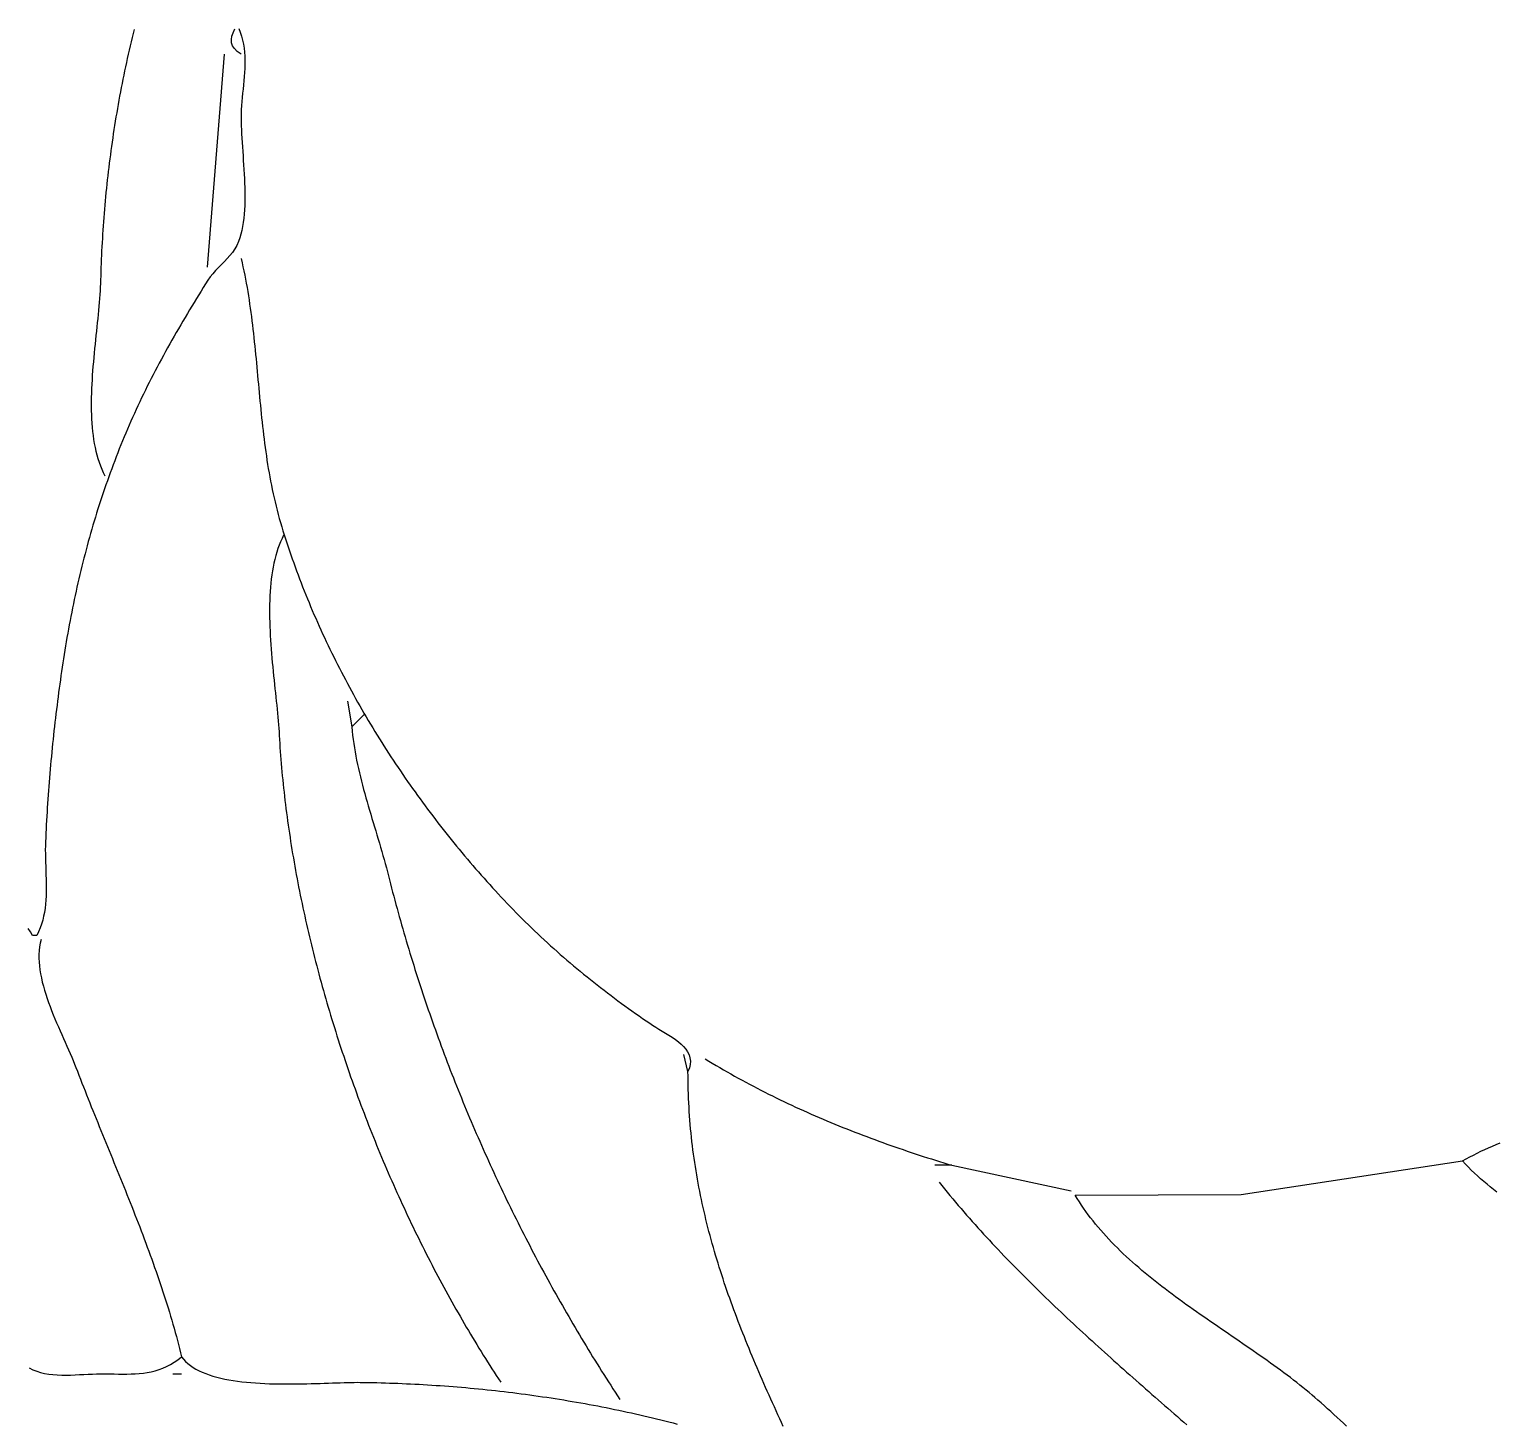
# Model space of a CAD drawing. Header units: millimetres. Extents: x 60 to 2307, y 40 to 1509.
# Drawn here: x 301.2 to 646, y 288.3 to 615.9 of the extents above; entities that cross this region are included whole.
import ezdxf

# ---------------------------------------------------------------- set-up
doc = ezdxf.new("R2010")
doc.units = ezdxf.units.MM
doc.layers.add('0_0_0', color=3, linetype='Continuous')

msp = doc.modelspace()

# ---------------------------------------------------------------- linework, layer by layer
at = {"layer": '0_0_0'}
for points in [[(350.4361, 616.0928), (350.8058, 615.1781), (351.1135, 614.2565), (351.3634, 613.3283), (351.5601, 612.394), (351.7079, 611.454), (351.8112, 610.5087), (351.8744, 609.5587), (351.9019, 608.6042), (351.8982, 607.6459), (351.8676, 606.6841), (351.8145, 605.7192), (351.7433, 604.7517), (351.6584, 603.7821), (351.5642, 602.8107), (351.4651, 601.8381), (351.3656, 600.8646), (351.27, 599.8907), (351.1826, 598.9169), (351.108, 597.9435), (351.0505, 596.971), (351.0146, 596), (351.0023, 595.1013), (351.0075, 594.1782), (351.0284, 593.2326), (351.0629, 592.2663), (351.1092, 591.2812), (351.1652, 590.2792), (351.2291, 589.262), (351.2989, 588.2317), (351.3726, 587.19), (351.4484, 586.1389), (351.5242, 585.0802), (351.5981, 584.0157), (351.6683, 582.9474), (351.7327, 581.877), (351.7894, 580.8065), (351.8364, 579.7378), (351.8719, 578.6727), (351.8939, 577.613), (351.9004, 576.5607), (351.8895, 575.5176), (351.8593, 574.4855), (351.8078, 573.4665), (351.7331, 572.4622), (351.6332, 571.4746), (351.5061, 570.5055), (351.3501, 569.5568), (351.163, 568.6305), (350.9431, 567.7283), (350.6882, 566.8521), (350.3966, 566.0038), (350.0039, 565.1065), (349.5279, 564.2668), (348.9823, 563.4751), (348.3807, 562.7215), (347.7371, 561.9966), (347.0652, 561.2905), (346.3787, 560.5938), (345.6914, 559.8966), (345.0171, 559.1893), (344.3695, 558.4623), (343.7625, 557.7058), (343.2098, 556.9104), (342.6662, 556.0538), (342.1239, 555.1937), (341.5831, 554.3301), (341.0438, 553.4631), (340.5064, 552.593), (339.9708, 551.7197), (339.4373, 550.8436), (338.906, 549.9646), (338.377, 549.0829), (337.8505, 548.1987), (337.3267, 547.3121), (336.8056, 546.4232), (336.2875, 545.5322), (335.7725, 544.6392), (335.2607, 543.7442), (334.7522, 542.8476), (334.2474, 541.9493), (333.7461, 541.0495), (333.2488, 540.1484), (332.7554, 539.2461), (332.2661, 538.3427), (331.7811, 537.4384), (331.3005, 536.5333), (330.8245, 535.6274), (330.3532, 534.721), (329.8867, 533.8142), (329.4253, 532.9072), (328.9691, 532), (328.519, 531.0937), (328.0742, 530.1859), (327.6347, 529.2765), (327.2005, 528.3655), (326.7715, 527.453), (326.3476, 526.5388), (325.9289, 525.6231), (325.5154, 524.7058), (325.1069, 523.7869), (324.7036, 522.8665), (324.3053, 521.9446), (323.912, 521.0211), (323.5237, 520.096), (323.1404, 519.1694), (322.7621, 518.2413), (322.3887, 517.3117), (322.0202, 516.3805), (321.6566, 515.4479), (321.2978, 514.5137), (320.9439, 513.578), (320.5947, 512.6408), (320.2504, 511.7022), (319.9108, 510.762), (319.5759, 509.8203), (319.2457, 508.8772), (318.9201, 507.9326), (318.5992, 506.9866), (318.283, 506.039), (317.9713, 505.09), (317.6642, 504.1396), (317.3616, 503.1877), (317.0635, 502.2344), (316.77, 501.2796), (316.4809, 500.3234), (316.1962, 499.3658), (315.9159, 498.4068), (315.6401, 497.4463), (315.3686, 496.4844), (315.1014, 495.5212), (314.8385, 494.5565), (314.5799, 493.5904), (314.3256, 492.6229), (314.0755, 491.6541), (313.8296, 490.6839), (313.5878, 489.7123), (313.3503, 488.7393), (313.1168, 487.765), (312.8875, 486.7893), (312.6622, 485.8122), (312.441, 484.8339), (312.2238, 483.8541), (312.0106, 482.873), (311.8014, 481.8906), (311.5961, 480.9069), (311.3947, 479.9219), (311.1972, 478.9355), (311.0036, 477.9478), (310.8139, 476.9588), (310.6279, 475.9685), (310.4457, 474.9769), (310.2673, 473.984), (310.0927, 472.9899), (309.9217, 471.9944), (309.7545, 470.9977), (309.5909, 469.9997), (309.4309, 469.0005), (309.2746, 468), (309.123, 467.0099), (308.974, 466.0188), (308.8275, 465.0268), (308.6835, 464.0339), (308.542, 463.04), (308.403, 462.0454), (308.2665, 461.0499), (308.1326, 460.0536), (308.0011, 459.0567), (307.8722, 458.059), (307.7458, 457.0607), (307.6219, 456.0618), (307.5005, 455.0623), (307.3817, 454.0622), (307.2653, 453.0617), (307.1515, 452.0607), (307.0402, 451.0593), (306.9315, 450.0574), (306.8253, 449.0553), (306.7216, 448.0528), (306.6204, 447.0501), (306.5218, 446.0472), (306.4257, 445.044), (306.3322, 444.0407), (306.2412, 443.0373), (306.1527, 442.0338), (306.0668, 441.0303), (305.9834, 440.0267), (305.9026, 439.0233), (305.8243, 438.0198), (305.7486, 437.0165), (305.6754, 436.0134), (305.6048, 435.0104), (305.5367, 434.0077), (305.4712, 433.0053), (305.4082, 432.0031), (305.3478, 431.0013), (305.29, 429.9999), (305.2347, 428.9989), (305.182, 427.9984), (305.1318, 426.9984), (305.0843, 425.9989), (305.0393, 425), (305.0092, 424.0516), (304.9992, 423.0932), (305.0056, 422.1263), (305.0249, 421.152), (305.0533, 420.1716), (305.0872, 419.1866), (305.1231, 418.1982), (305.1573, 417.2078), (305.1861, 416.2166), (305.206, 415.226), (305.2133, 414.2373), (305.2044, 413.2518), (305.1757, 412.2708), (305.1235, 411.2957), (305.0442, 410.3277), (304.9342, 409.3682), (304.7899, 408.4185), (304.6076, 407.48), (304.3838, 406.5538), (304.1147, 405.6414), (303.7968, 404.7441), (303.4264, 403.8632), (303, 403), (302, 403), (301.4879, 403.8215), (300.9868, 404.6527)], [(325.8508, 615.8671), (325.611, 614.8941), (325.3749, 613.9202), (325.1427, 612.9454), (324.9142, 611.9696), (324.6896, 610.9931), (324.4686, 610.0157), (324.2515, 609.0375), (324.0381, 608.0586), (323.8285, 607.0789), (323.6226, 606.0986), (323.4204, 605.1177), (323.222, 604.1361), (323.0274, 603.154), (322.8364, 602.1713), (322.6492, 601.1881), (322.4657, 600.2045), (322.2859, 599.2204), (322.1098, 598.236), (321.9374, 597.2511), (321.7687, 596.266), (321.6037, 595.2806), (321.4423, 594.2949), (321.2847, 593.309), (321.1307, 592.3229), (320.9804, 591.3366), (320.8337, 590.3503), (320.6907, 589.3639), (320.5514, 588.3774), (320.4156, 587.3909), (320.2836, 586.4045), (320.1551, 585.4181), (320.0303, 584.4318), (319.9091, 583.4457), (319.7915, 582.4597), (319.6775, 581.474), (319.5672, 580.4884), (319.4604, 579.5032), (319.3572, 578.5183), (319.2576, 577.5337), (319.1616, 576.5495), (319.0692, 575.5657), (318.9803, 574.5823), (318.8951, 573.5995), (318.8133, 572.6172), (318.7351, 571.6354), (318.6605, 570.6542), (318.5894, 569.6737), (318.5219, 568.6938), (318.4579, 567.7146), (318.3974, 566.7362), (318.3404, 565.7585), (318.287, 564.7816), (318.237, 563.8056), (318.1906, 562.8305), (318.1476, 561.8562), (318.1082, 560.8829), (318.0722, 559.9106), (318.0398, 558.9393), (318.0108, 557.9691), (317.9853, 557), (317.959, 556.1662), (317.9213, 555.3135), (317.873, 554.4427), (317.815, 553.5545), (317.7483, 552.6501), (317.6735, 551.7302), (317.5918, 550.7957), (317.5038, 549.8476), (317.4105, 548.8868), (317.3129, 547.914), (317.2116, 546.9303), (317.1078, 545.9365), (317.0021, 544.9335), (316.8955, 543.9223), (316.7889, 542.9036), (316.6831, 541.8784), (316.579, 540.8477), (316.4776, 539.8122), (316.3796, 538.773), (316.286, 537.7308), (316.1977, 536.6865), (316.1154, 535.6412), (316.0401, 534.5956), (315.9728, 533.5507), (315.9141, 532.5074), (315.8651, 531.4665), (315.8266, 530.429), (315.7995, 529.3957), (315.7846, 528.3675), (315.7829, 527.3454), (315.7952, 526.3302), (315.8224, 525.3229), (315.8653, 524.3242), (315.925, 523.3352), (316.0021, 522.3567), (316.0977, 521.3896), (316.2125, 520.4348), (316.3475, 519.4932), (316.5036, 518.5657), (316.6816, 517.6531), (316.8823, 516.7565), (317.1068, 515.8766), (317.3558, 515.0145), (317.6303, 514.1708), (317.931, 513.3467), (318.259, 512.5429), (318.615, 511.7603), (319, 511)], [(351, 610), (350.09, 610.677), (349.4292, 611.3483), (348.9962, 612.0271), (348.7701, 612.7266), (348.7295, 613.4602), (348.8533, 614.241), (349.1205, 615.0825), (349.5097, 615.9977)], [(347, 610), (343, 560)], [(351, 562), (351.2241, 561.0376), (351.439, 560.0733), (351.6451, 559.107), (351.8426, 558.139), (352.0318, 557.1691), (352.2132, 556.1975), (352.387, 555.2242), (352.5536, 554.2494), (352.7132, 553.273), (352.8663, 552.2951), (353.0132, 551.3158), (353.1541, 550.3352), (353.2894, 549.3532), (353.4195, 548.37), (353.5447, 547.3857), (353.6653, 546.4002), (353.7817, 545.4137), (353.8941, 544.4262), (354.0029, 543.4378), (354.1085, 542.4485), (354.2111, 541.4585), (354.3111, 540.4676), (354.4089, 539.4761), (354.5047, 538.484), (354.5989, 537.4913), (354.6918, 536.4982), (354.7838, 535.5046), (354.8751, 534.5106), (354.9662, 533.5163), (355.0573, 532.5218), (355.1488, 531.5271), (355.241, 530.5322), (355.3342, 529.5373), (355.4288, 528.5424), (355.5251, 527.5476), (355.6235, 526.5529), (355.7242, 525.5583), (355.8276, 524.564), (355.934, 523.57), (356.0437, 522.5764), (356.1572, 521.5832), (356.2747, 520.5905), (356.3965, 519.5984), (356.523, 518.6069), (356.6545, 517.616), (356.7913, 516.6259), (356.9338, 515.6366), (357.0823, 514.6481), (357.2372, 513.6606), (357.3987, 512.674), (357.5672, 511.6885), (357.743, 510.7041), (357.9265, 509.7208), (358.1179, 508.7388), (358.3177, 507.7581), (358.5261, 506.7788), (358.7436, 505.8008), (358.9703, 504.8243), (359.2066, 503.8494), (359.453, 502.8761), (359.7096, 501.9044), (359.9769, 500.9344), (360.2551, 499.9663), (360.5447, 499), (360.8383, 498.0488), (361.137, 497.0991), (361.4407, 496.1508), (361.7493, 495.204), (362.0629, 494.2585), (362.3815, 493.3146), (362.7049, 492.3721), (363.0332, 491.4312), (363.3664, 490.4918), (363.7043, 489.5539), (364.0471, 488.6175), (364.3947, 487.6827), (364.747, 486.7495), (365.104, 485.8179), (365.4657, 484.8879), (365.8321, 483.9595), (366.2032, 483.0328), (366.5789, 482.1078), (366.9591, 481.1844), (367.344, 480.2627), (367.7334, 479.3427), (368.1273, 478.4245), (368.5257, 477.508), (368.9286, 476.5933), (369.336, 475.6803), (369.7477, 474.7692), (370.1639, 473.8598), (370.5844, 472.9523), (371.0093, 472.0466), (371.4386, 471.1428), (371.8721, 470.2408), (372.3099, 469.3407), (372.7519, 468.4426), (373.1982, 467.5463), (373.6487, 466.652), (374.1033, 465.7597), (374.5621, 464.8693), (375.025, 463.9809), (375.492, 463.0945), (375.9631, 462.2102), (376.4383, 461.3279), (376.9174, 460.4476), (377.4006, 459.5694), (377.8878, 458.6933), (378.3789, 457.8192), (378.8739, 456.9473), (379.3728, 456.0776), (379.8756, 455.2099), (380.3822, 454.3445), (380.8927, 453.4812), (381.407, 452.6201), (381.925, 451.7613), (382.4468, 450.9046), (382.9724, 450.0503), (383.5016, 449.1981), (384.0345, 448.3483), (384.571, 447.5008), (385.1112, 446.6555), (385.655, 445.8126), (386.2024, 444.9721), (386.7533, 444.1339), (387.3077, 443.298), (387.8656, 442.4646), (388.427, 441.6336), (388.9919, 440.805), (389.5602, 439.9788), (390.1319, 439.1551), (390.7069, 438.3339), (391.2853, 437.5152), (391.8671, 436.6989), (392.4521, 435.8852), (393.0404, 435.0741), (393.632, 434.2655), (394.2268, 433.4594), (394.8248, 432.656), (395.4259, 431.8551), (396.0303, 431.0569), (396.6377, 430.2613), (397.2483, 429.4683), (397.8619, 428.6781), (398.4786, 427.8905), (399.0983, 427.1056), (399.721, 426.3234), (400.3467, 425.544), (400.9753, 424.7673), (401.6069, 423.9934), (402.2413, 423.2222), (402.8787, 422.4539), (403.5188, 421.6884), (404.1619, 420.9257), (404.8077, 420.1658), (405.4563, 419.4088), (406.1076, 418.6547), (406.7617, 417.9035), (407.4185, 417.1552), (408.0779, 416.4098), (408.74, 415.6674), (409.4048, 414.9279), (410.0721, 414.1914), (410.742, 413.4579), (411.4145, 412.7274), (412.0895, 412), (412.7817, 411.2611), (413.4789, 410.5255), (414.1809, 409.7932), (414.8876, 409.0642), (415.599, 408.3387), (416.3149, 407.6164), (417.0354, 406.8976), (417.7603, 406.1823), (418.4896, 405.4704), (419.2231, 404.7619), (419.9608, 404.057), (420.7027, 403.3556), (421.4486, 402.6577), (422.1985, 401.9634), (422.9523, 401.2727), (423.71, 400.5856), (424.4713, 399.9022), (425.2364, 399.2225), (426.005, 398.5464), (426.7771, 397.8741), (427.5527, 397.2055), (428.3317, 396.5406), (429.1139, 395.8796), (429.8993, 395.2224), (430.6879, 394.569), (431.4795, 393.9194), (432.2742, 393.2738), (433.0717, 392.6321), (433.872, 391.9943), (434.6751, 391.3604), (435.4809, 390.7306), (436.2893, 390.1047), (437.1002, 389.4829), (437.9135, 388.8651), (438.7292, 388.2514), (439.5472, 387.6418), (440.3675, 387.0364), (441.1898, 386.435), (442.0143, 385.8379), (442.8407, 385.245), (443.669, 384.6562), (444.4992, 384.0718), (445.3311, 383.4916), (446.1647, 382.9156), (447, 382.3441), (447.6811, 381.8973), (448.407, 381.4475), (449.1656, 380.9922), (449.9449, 380.5291), (450.7331, 380.0558), (451.5181, 379.5697), (452.2881, 379.0686), (453.031, 378.55), (453.7349, 378.0114), (454.3878, 377.4505), (454.9779, 376.8649), (455.4931, 376.2522), (455.9216, 375.6098), (456.2512, 374.9355), (456.4702, 374.2269), (456.5665, 373.4814), (456.5282, 372.6967), (456.3433, 371.8703), (456, 371), (455, 375)], [(361, 497), (360.6251, 496.2597), (360.2767, 495.4951), (359.9541, 494.7073), (359.6566, 493.8971), (359.3833, 493.0655), (359.1336, 492.2136), (358.9066, 491.3422), (358.7017, 490.4524), (358.518, 489.545), (358.3549, 488.6211), (358.2115, 487.6817), (358.0871, 486.7277), (357.981, 485.76), (357.8923, 484.7797), (357.8205, 483.7877), (357.7646, 482.7849), (357.7239, 481.7724), (357.6978, 480.7511), (357.6854, 479.7219), (357.6859, 478.6859), (357.6987, 477.644), (357.723, 476.5971), (357.758, 475.5463), (357.803, 474.4925), (357.8572, 473.4366), (357.9198, 472.3797), (357.9902, 471.3227), (358.0675, 470.2666), (358.151, 469.2123), (358.24, 468.1608), (358.3336, 467.113), (358.4313, 466.07), (358.5321, 465.0327), (358.6353, 464.0021), (358.7402, 462.9791), (358.8461, 461.9647), (358.9521, 460.9599), (359.0576, 459.9656), (359.1618, 458.9828), (359.2638, 458.0124), (359.363, 457.0555), (359.4587, 456.113), (359.55, 455.1859), (359.6362, 454.2751), (359.7165, 453.3816), (359.7903, 452.5064), (359.8567, 451.6504), (359.915, 450.8146), (359.9645, 450), (360.0191, 449.0532), (360.0778, 448.1053), (360.1404, 447.1562), (360.2069, 446.2059), (360.2774, 445.2546), (360.3518, 444.3021), (360.4301, 443.3486), (360.5123, 442.394), (360.5984, 441.4384), (360.6883, 440.4819), (360.7821, 439.5244), (360.8797, 438.5659), (360.9811, 437.6066), (361.0863, 436.6464), (361.1953, 435.6853), (361.3081, 434.7234), (361.4247, 433.7607), (361.545, 432.7972), (361.6691, 431.833), (361.7968, 430.8681), (361.9283, 429.9025), (362.0635, 428.9362), (362.2023, 427.9693), (362.3449, 427.0018), (362.491, 426.0336), (362.6409, 425.065), (362.7943, 424.0958), (362.9513, 423.1261), (363.112, 422.1559), (363.2762, 421.1853), (363.444, 420.2142), (363.6154, 419.2428), (363.7903, 418.2709), (363.9687, 417.2988), (364.1506, 416.3263), (364.336, 415.3535), (364.525, 414.3805), (364.7174, 413.4072), (364.9132, 412.4338), (365.1125, 411.4601), (365.3152, 410.4863), (365.5214, 409.5123), (365.7309, 408.5383), (365.9439, 407.5642), (366.1602, 406.59), (366.3798, 405.6158), (366.6029, 404.6416), (366.8292, 403.6674), (367.0589, 402.6933), (367.2919, 401.7193), (367.5281, 400.7454), (367.7677, 399.7716), (368.0105, 398.798), (368.2565, 397.8246), (368.5058, 396.8514), (368.7584, 395.8784), (369.0141, 394.9057), (369.273, 393.9334), (369.5351, 392.9613), (369.8004, 391.9896), (370.0688, 391.0182), (370.3404, 390.0473), (370.615, 389.0768), (370.8928, 388.1068), (371.1737, 387.1372), (371.4577, 386.1682), (371.7448, 385.1997), (372.0349, 384.2317), (372.328, 383.2644), (372.6242, 382.2976), (372.9234, 381.3316), (373.2255, 380.3661), (373.5307, 379.4014), (373.8389, 378.4374), (374.15, 377.4742), (374.464, 376.5117), (374.781, 375.5501), (375.1009, 374.5892), (375.4237, 373.6293), (375.7494, 372.6702), (376.0779, 371.712), (376.4094, 370.7548), (376.7436, 369.7985), (377.0807, 368.8432), (377.4206, 367.889), (377.7634, 366.9358), (378.1089, 365.9836), (378.4572, 365.0326), (378.8083, 364.0827), (379.1621, 363.1339), (379.5186, 362.1863), (379.8779, 361.2399), (380.2399, 360.2948), (380.6046, 359.3509), (380.9719, 358.4083), (381.3419, 357.467), (381.7146, 356.5271), (382.0899, 355.5885), (382.4679, 354.6513), (382.8484, 353.7155), (383.2316, 352.7812), (383.6173, 351.8483), (384.0056, 350.917), (384.3965, 349.9871), (384.7899, 349.0589), (385.1858, 348.1322), (385.5842, 347.2071), (385.9852, 346.2836), (386.3886, 345.3618), (386.7945, 344.4417), (387.2029, 343.5233), (387.6137, 342.6067), (388.0269, 341.6918), (388.4425, 340.7787), (388.8606, 339.8674), (389.281, 338.9579), (389.7039, 338.0504), (390.129, 337.1447), (390.5566, 336.241), (390.9864, 335.3392), (391.4186, 334.4394), (391.8531, 333.5416), (392.2899, 332.6459), (392.7289, 331.7522), (393.1703, 330.8605), (393.6138, 329.971), (394.0597, 329.0837), (394.5077, 328.1985), (394.9579, 327.3155), (395.4104, 326.4347), (395.865, 325.5562), (396.3218, 324.6799), (396.7807, 323.806), (397.2418, 322.9343), (397.705, 322.065), (398.1703, 321.1982), (398.6377, 320.3337), (399.1072, 319.4716), (399.5788, 318.612), (400.0524, 317.7549), (400.528, 316.9003), (401.0057, 316.0483), (401.4854, 315.1988), (401.9671, 314.3519), (402.4508, 313.5076), (402.9365, 312.666), (403.4241, 311.827), (403.9137, 310.9908), (404.4052, 310.1573), (404.8986, 309.3265), (405.3939, 308.4985), (405.8911, 307.6733), (406.3902, 306.851), (406.8912, 306.0315), (407.394, 305.2149), (407.8986, 304.4012), (408.405, 303.5905), (408.9133, 302.7827), (409.4233, 301.978), (409.9351, 301.1762), (410.4487, 300.3775), (410.9641, 299.5819), (411.4812, 298.7894), (412, 298)], [(376, 458), (377, 452), (380, 455)], [(377, 452), (377.0888, 451.0196), (377.1947, 450.0391), (377.3169, 449.0586), (377.4547, 448.078), (377.6073, 447.0974), (377.774, 446.117), (377.954, 445.1366), (378.1466, 444.1565), (378.3511, 443.1766), (378.5666, 442.197), (378.7925, 441.2177), (379.028, 440.2388), (379.2724, 439.2604), (379.5249, 438.2824), (379.7848, 437.3051), (380.0513, 436.3283), (380.3237, 435.3522), (380.6012, 434.3768), (380.8831, 433.4021), (381.1687, 432.4283), (381.4572, 431.4553), (381.7478, 430.4832), (382.0398, 429.5122), (382.3326, 428.5421), (382.6252, 427.5731), (382.9171, 426.6052), (383.2073, 425.6385), (383.4953, 424.6731), (383.7802, 423.7089), (384.0613, 422.7461), (384.3379, 421.7846), (384.6091, 420.8246), (384.8744, 419.8661), (385.1328, 418.9091), (385.3838, 417.9537), (385.6265, 417), (385.8675, 416.0417), (386.1112, 415.0836), (386.3577, 414.1256), (386.6069, 413.1678), (386.8588, 412.2101), (387.1134, 411.2526), (387.3707, 410.2954), (387.6307, 409.3383), (387.8934, 408.3814), (388.1588, 407.4248), (388.4269, 406.4684), (388.6976, 405.5123), (388.9709, 404.5564), (389.2469, 403.6009), (389.5256, 402.6456), (389.8069, 401.6907), (390.0908, 400.736), (390.3773, 399.7817), (390.6665, 398.8278), (390.9582, 397.8742), (391.2526, 396.921), (391.5495, 395.9682), (391.849, 395.0157), (392.1511, 394.0637), (392.4558, 393.1122), (392.763, 392.161), (393.0728, 391.2103), (393.3851, 390.2601), (393.7, 389.3104), (394.0174, 388.3611), (394.3373, 387.4124), (394.6598, 386.4642), (394.9847, 385.5165), (395.3122, 384.5693), (395.6422, 383.6227), (395.9746, 382.6767), (396.3095, 381.7312), (396.647, 380.7864), (396.9868, 379.8422), (397.3292, 378.8985), (397.6739, 377.9555), (398.0212, 377.0132), (398.3708, 376.0715), (398.7229, 375.1305), (399.0775, 374.1902), (399.4344, 373.2506), (399.7938, 372.3117), (400.1555, 371.3735), (400.5197, 370.4361), (400.8862, 369.4994), (401.2551, 368.5635), (401.6264, 367.6283), (402, 366.6939), (402.3761, 365.7604), (402.7544, 364.8277), (403.1351, 363.8957), (403.5182, 362.9647), (403.9035, 362.0345), (404.2912, 361.1051), (404.6813, 360.1766), (405.0736, 359.2491), (405.4682, 358.3224), (405.8651, 357.3967), (406.2643, 356.4718), (406.6658, 355.548), (407.0695, 354.6251), (407.4756, 353.7031), (407.8838, 352.7822), (408.2944, 351.8622), (408.7071, 350.9433), (409.1221, 350.0253), (409.5393, 349.1085), (409.9588, 348.1926), (410.3805, 347.2778), (410.8043, 346.3641), (411.2304, 345.4515), (411.6587, 344.54), (412.0891, 343.6296), (412.5217, 342.7204), (412.9565, 341.8122), (413.3935, 340.9053), (413.8326, 339.9994), (414.2738, 339.0948), (414.7172, 338.1914), (415.1628, 337.2891), (415.6104, 336.3881), (416.0602, 335.4883), (416.5121, 334.5898), (416.9661, 333.6925), (417.4222, 332.7965), (417.8804, 331.9017), (418.3407, 331.0083), (418.803, 330.1162), (419.2674, 329.2254), (419.7339, 328.3359), (420.2024, 327.4478), (420.673, 326.561), (421.1456, 325.6756), (421.6203, 324.7916), (422.0969, 323.909), (422.5756, 323.0278), (423.0563, 322.148), (423.539, 321.2697), (424.0237, 320.3928), (424.5104, 319.5174), (424.9991, 318.6435), (425.4897, 317.771), (425.9823, 316.9001), (426.4769, 316.0306), (426.9734, 315.1627), (427.4719, 314.2964), (427.9723, 313.4316), (428.4747, 312.5683), (428.9789, 311.7067), (429.4851, 310.8466), (429.9932, 309.9881), (430.5032, 309.1313), (431.0151, 308.2761), (431.5288, 307.4225), (432.0445, 306.5706), (432.562, 305.7204), (433.0814, 304.8719), (433.6027, 304.025), (434.1258, 303.1799), (434.6507, 302.3365), (435.1775, 301.4948), (435.7061, 300.6549), (436.2365, 299.8167), (436.7688, 298.9803), (437.3028, 298.1457), (437.8387, 297.3129), (438.3763, 296.4819), (438.9158, 295.6527), (439.457, 294.8254), (440, 294)], [(304, 402), (303.7987, 401.1588), (303.65, 400.3015), (303.5515, 399.4292), (303.5009, 398.5431), (303.4958, 397.6444), (303.5338, 396.7341), (303.6125, 395.8134), (303.7296, 394.8835), (303.8828, 393.9455), (304.0695, 393.0006), (304.2875, 392.0499), (304.5344, 391.0945), (304.8078, 390.1357), (305.1054, 389.1746), (305.4247, 388.2123), (305.7634, 387.2499), (306.1192, 386.2887), (306.4896, 385.3297), (306.8723, 384.3742), (307.2649, 383.4233), (307.6651, 382.478), (308.0704, 381.5396), (308.4785, 380.6093), (308.8871, 379.6881), (309.2937, 378.7773), (309.696, 377.8779), (310.0916, 376.9911), (310.4782, 376.1181), (310.8533, 375.26), (311.2146, 374.418), (311.5598, 373.5932), (311.8864, 372.7868), (312.1921, 372), (312.5419, 371.0805), (312.8947, 370.1599), (313.2502, 369.2383), (313.6085, 368.3156), (313.9693, 367.3918), (314.3325, 366.4671), (314.698, 365.5413), (315.0656, 364.6145), (315.4353, 363.6867), (315.8068, 362.758), (316.1801, 361.8283), (316.5549, 360.8977), (316.9313, 359.9662), (317.309, 359.0338), (317.688, 358.1006), (318.068, 357.1664), (318.449, 356.2315), (318.8308, 355.2956), (319.2133, 354.359), (319.5964, 353.4216), (319.9799, 352.4834), (320.3636, 351.5445), (320.7476, 350.6048), (321.1315, 349.6644), (321.5154, 348.7233), (321.899, 347.7814), (322.2823, 346.839), (322.665, 345.8958), (323.0471, 344.952), (323.4285, 344.0076), (323.8089, 343.0626), (324.1883, 342.117), (324.5666, 341.1708), (324.9436, 340.224), (325.3191, 339.2767), (325.6931, 338.3289), (326.0653, 337.3806), (326.4358, 336.4318), (326.8043, 335.4825), (327.1707, 334.5327), (327.5349, 333.5825), (327.8967, 332.6319), (328.256, 331.6809), (328.6128, 330.7295), (328.9667, 329.7777), (329.3178, 328.8256), (329.6659, 327.8731), (330.0108, 326.9203), (330.3524, 325.9672), (330.6907, 325.0138), (331.0253, 324.0601), (331.3563, 323.1062), (331.6835, 322.1521), (332.0068, 321.1977), (332.3259, 320.2431), (332.6409, 319.2883), (332.9515, 318.3334), (333.2577, 317.3783), (333.5592, 316.423), (333.856, 315.4677), (334.1479, 314.5122), (334.4349, 313.5566), (334.7167, 312.601), (334.9932, 311.6453), (335.2643, 310.6896), (335.5299, 309.7339), (335.7899, 308.7781), (336.044, 307.8224), (336.2922, 306.8667), (336.5344, 305.911), (336.7703, 304.9555), (337, 304)], [(460, 374), (460.8583, 373.4778), (461.7193, 372.9602), (462.5831, 372.4473), (463.4496, 371.9388), (464.3187, 371.4349), (465.1905, 370.9355), (466.0648, 370.4406), (466.9416, 369.9501), (467.821, 369.464), (468.7028, 368.9823), (469.587, 368.5049), (470.4737, 368.0319), (471.3627, 367.5632), (472.254, 367.0987), (473.1475, 366.6385), (474.0434, 366.1825), (474.9414, 365.7307), (475.8416, 365.2831), (476.7439, 364.8396), (477.6484, 364.4002), (478.5549, 363.9649), (479.4634, 363.5337), (480.3739, 363.1064), (481.2863, 362.6832), (482.2007, 362.2639), (483.1169, 361.8486), (484.035, 361.4372), (484.9549, 361.0297), (485.8765, 360.626), (486.7999, 360.2262), (487.7249, 359.8301), (488.6516, 359.4379), (489.58, 359.0494), (490.5099, 358.6646), (491.4413, 358.2835), (492.3743, 357.9061), (493.3087, 357.5323), (494.2446, 357.1621), (495.1819, 356.7955), (496.1205, 356.4325), (497.0605, 356.0729), (498.0017, 355.7169), (498.9442, 355.3644), (499.8879, 355.0153), (500.8328, 354.6696), (501.7788, 354.3273), (502.7259, 353.9884), (503.6741, 353.6528), (504.6233, 353.3205), (505.5736, 352.9914), (506.5247, 352.6657), (507.4768, 352.3431), (508.4298, 352.0238), (509.3836, 351.7076), (510.3382, 351.3946), (511.2936, 351.0846), (512.2498, 350.7778), (513.2066, 350.474), (514.1641, 350.1732), (515.1222, 349.8755), (516.0809, 349.5807), (517.0402, 349.2889), (518, 349), (514, 349)], [(478.3988, 287.6057), (477.9722, 288.5335), (477.5477, 289.4598), (477.1255, 290.3844), (476.7055, 291.3076), (476.2879, 292.2293), (475.8726, 293.1497), (475.4599, 294.0688), (475.0496, 294.9867), (474.642, 295.9035), (474.237, 296.8192), (473.8347, 297.734), (473.4352, 298.6478), (473.0385, 299.5608), (472.6447, 300.473), (472.2539, 301.3845), (471.8662, 302.2955), (471.4815, 303.2058), (471.1, 304.1158), (470.7217, 305.0253), (470.3467, 305.9344), (469.975, 306.8434), (469.6067, 307.7521), (469.242, 308.6608), (468.8807, 309.5694), (468.5231, 310.4781), (468.1691, 311.3868), (467.8188, 312.2958), (467.4723, 313.205), (467.1297, 314.1145), (466.791, 315.0245), (466.4562, 315.9349), (466.1255, 316.8459), (465.7989, 317.7575), (465.4765, 318.6699), (465.1583, 319.5829), (464.8444, 320.4969), (464.5348, 321.4117), (464.2297, 322.3276), (463.929, 323.2445), (463.6329, 324.1625), (463.3414, 325.0818), (463.0546, 326.0023), (462.7725, 326.9242), (462.4952, 327.8475), (462.2227, 328.7724), (461.9552, 329.6988), (461.6927, 330.6268), (461.4352, 331.5566), (461.1828, 332.4882), (460.9356, 333.4216), (460.6936, 334.357), (460.457, 335.2944), (460.2257, 336.2339), (459.9998, 337.1755), (459.7794, 338.1194), (459.5646, 339.0656), (459.3554, 340.0142), (459.1519, 340.9652), (458.9541, 341.9188), (458.7621, 342.8749), (458.576, 343.8338), (458.3958, 344.7953), (458.2216, 345.7597), (458.0535, 346.727), (457.8915, 347.6973), (457.7357, 348.6706), (457.5861, 349.647), (457.4429, 350.6266), (457.306, 351.6094), (457.1755, 352.5956), (457.0516, 353.5852), (456.9342, 354.5783), (456.8234, 355.5749), (456.7193, 356.5751), (456.622, 357.579), (456.5315, 358.5868), (456.4479, 359.5983), (456.3712, 360.6138), (456.3015, 361.6332), (456.2389, 362.6568), (456.1834, 363.6844), (456.1351, 364.7163), (456.0941, 365.7524), (456.0604, 366.7929), (456.034, 367.8379), (456.0151, 368.8873), (456.0038, 369.9413), (456, 371)], [(646.0764, 342.6765), (645.2907, 343.2899), (644.5119, 343.9102), (643.741, 344.5386), (642.9792, 345.1763), (642.2277, 345.8244), (641.4876, 346.4841), (640.7601, 347.1568), (640.0465, 347.8435), (639.3478, 348.5454), (638.6652, 349.2639), (638, 350), (638.843, 350.4789), (639.6961, 350.9454), (640.5587, 351.3999), (641.4304, 351.843), (642.3106, 352.2754), (643.1989, 352.6975), (644.0948, 353.11), (644.9978, 353.5135), (645.9074, 353.9085), (646.8231, 354.2957)], [(518, 349), (546, 343)], [(610.7154, 287.7125), (609.9817, 288.4008), (609.2449, 289.087), (608.505, 289.7711), (607.7621, 290.453), (607.016, 291.1328), (606.2668, 291.8104), (605.5144, 292.4858), (604.7588, 293.1591), (604, 293.8302), (603.3186, 294.4244), (602.627, 295.016), (601.9255, 295.6052), (601.2145, 296.192), (600.4942, 296.7766), (599.765, 297.3591), (599.0273, 297.9397), (598.2815, 298.5185), (597.5278, 299.0956), (596.7667, 299.6713), (595.9984, 300.2455), (595.2233, 300.8185), (594.4418, 301.3904), (593.6543, 301.9613), (592.861, 302.5314), (592.0623, 303.1008), (591.2586, 303.6697), (590.4501, 304.2381), (589.6374, 304.8063), (588.8207, 305.3743), (588.0003, 305.9424), (587.1766, 306.5105), (586.35, 307.0789), (585.5208, 307.6478), (584.6893, 308.2172), (583.8559, 308.7873), (583.021, 309.3582), (582.1849, 309.93), (581.3479, 310.503), (580.5104, 311.0772), (579.6728, 311.6528), (578.8354, 312.2299), (577.9985, 312.8086), (577.1624, 313.3891), (576.3277, 313.9716), (575.4945, 314.5561), (574.6632, 315.1429), (573.8342, 315.7319), (573.0079, 316.3235), (572.1845, 316.9176), (571.3645, 317.5145), (570.5481, 318.1143), (569.7358, 318.7172), (568.9279, 319.3232), (568.1246, 319.9325), (567.3265, 320.5452), (566.5337, 321.1616), (565.7467, 321.7816), (564.9659, 322.4055), (564.1915, 323.0334), (563.4239, 323.6655), (562.6635, 324.3018), (561.9105, 324.9425), (561.1655, 325.5877), (560.4286, 326.2377), (559.7004, 326.8924), (558.981, 327.5521), (558.2708, 328.2169), (557.5703, 328.887), (556.8797, 329.5624), (556.1995, 330.2433), (555.5298, 330.9299), (554.8712, 331.6223), (554.2239, 332.3206), (553.5883, 333.0249), (552.9647, 333.7354), (552.3536, 334.4523), (551.7551, 335.1757), (551.1698, 335.9056), (550.5979, 336.6424), (550.0397, 337.386), (549.4957, 338.1366), (548.9662, 338.8944), (548.4515, 339.6595), (547.952, 340.432), (547.4681, 341.2121), (547, 342), (586, 342.0895), (638, 350)], [(515, 345), (515.6345, 344.2161), (516.2719, 343.4357), (516.9121, 342.6585), (517.5549, 341.8846), (518.2005, 341.1139), (518.8488, 340.3464), (519.4996, 339.582), (520.1531, 338.8207), (520.8091, 338.0624), (521.4676, 337.3071), (522.1287, 336.5548), (522.7921, 335.8054), (523.458, 335.0588), (524.1263, 334.3151), (524.7969, 333.5741), (525.4699, 332.8359), (526.1451, 332.1004), (526.8225, 331.3675), (527.5021, 330.6372), (528.184, 329.9095), (528.8679, 329.1843), (529.554, 328.4616), (530.2421, 327.7413), (530.9322, 327.0234), (531.6244, 326.3078), (532.3185, 325.5945), (533.0145, 324.8835), (533.7124, 324.1747), (534.4122, 323.4681), (535.1138, 322.7636), (535.8171, 322.0611), (536.5222, 321.3608), (537.2291, 320.6624), (537.9376, 319.9659), (538.6477, 319.2714), (539.3595, 318.5787), (540.0728, 317.8879), (540.7877, 317.1988), (541.504, 316.5115), (542.2218, 315.8258), (542.9411, 315.1418), (543.6618, 314.4594), (544.3838, 313.7786), (545.1071, 313.0993), (545.8318, 312.4214), (546.5576, 311.745), (547.2847, 311.07), (548.013, 310.3963), (548.7425, 309.7239), (549.473, 309.0528), (550.2047, 308.3829), (550.9374, 307.7141), (551.671, 307.0465), (552.4057, 306.38), (553.1413, 305.7145), (553.8778, 305.05), (554.6152, 304.3864), (555.3534, 303.7238), (556.0924, 303.062), (556.8322, 302.401), (557.5727, 301.7408), (558.3138, 301.0814), (559.0557, 300.4226), (559.7982, 299.7645), (560.5412, 299.107), (561.2848, 298.45), (562.0289, 297.7936), (562.7735, 297.1376), (563.5186, 296.4821), (564.264, 295.8269), (565.0099, 295.1721), (565.756, 294.5176), (566.5025, 293.8633), (567.2493, 293.2093), (567.9963, 292.5554), (568.7434, 291.9017), (569.4908, 291.248), (570.2383, 290.5944), (570.9859, 289.9407), (571.7335, 289.2871), (572.4811, 288.6333), (573.2288, 287.9794)], [(301.2285, 301.3708), (302.1052, 300.9545), (303, 300.5995), (303.9022, 300.3175), (304.8406, 300.0973), (305.81, 299.9326), (306.8054, 299.817), (307.8216, 299.7443), (308.8535, 299.7083), (309.8959, 299.7027), (310.9438, 299.7212), (311.9919, 299.7576), (313.0353, 299.8055), (314.0686, 299.8588), (315.0869, 299.9112), (316.085, 299.9563), (317.0577, 299.988), (318, 300), (319.0704, 299.9942), (320.1242, 299.9802), (321.162, 299.963), (322.1844, 299.9476), (323.1922, 299.9389), (324.1859, 299.9419), (325.1663, 299.9615), (326.1341, 300.0029), (327.0898, 300.0708), (328.0341, 300.1704), (328.9678, 300.3066), (329.8915, 300.4843), (330.8058, 300.7086), (331.7114, 300.9844), (332.609, 301.3167), (333.4993, 301.7105), (334.3828, 302.1707), (335.2603, 302.7024), (336.1325, 303.3105), (337, 304), (337.4432, 303.4391), (337.9383, 302.9108), (338.4831, 302.4142), (339.0756, 301.9484), (339.7136, 301.5125), (340.3951, 301.1055), (341.1179, 300.7265), (341.8798, 300.3746), (342.6789, 300.0489), (343.5129, 299.7485), (344.3798, 299.4724), (345.2774, 299.2197), (346.2037, 298.9895), (347.1564, 298.7809), (348.1336, 298.593), (349.1331, 298.4248), (350.1527, 298.2755), (351.1904, 298.144), (352.244, 298.0295), (353.3115, 297.9311), (354.3907, 297.8478), (355.4796, 297.7787), (356.5759, 297.723), (357.6776, 297.6796), (358.7826, 297.6477), (359.8887, 297.6263), (360.9939, 297.6146), (362.096, 297.6115), (363.1929, 297.6162), (364.2825, 297.6278), (365.3628, 297.6454), (366.4315, 297.6679), (367.4865, 297.6946), (368.5258, 297.7245), (369.5473, 297.7566), (370.5488, 297.79), (371.5281, 297.8239), (372.4833, 297.8573), (373.4122, 297.8892), (374.3126, 297.9189), (375.1825, 297.9452), (376.0198, 297.9674), (376.8223, 297.9845), (377.5879, 297.9956), (378.3145, 297.9998), (379, 297.9961), (379.9795, 297.9828), (380.9604, 297.9666), (381.9425, 297.9474), (382.9259, 297.9251), (383.9104, 297.8999), (384.8961, 297.8716), (385.8829, 297.8402), (386.8708, 297.8058), (387.8597, 297.7684), (388.8496, 297.7279), (389.8405, 297.6843), (390.8322, 297.6377), (391.8249, 297.5879), (392.8184, 297.5351), (393.8127, 297.4792), (394.8077, 297.4202), (395.8035, 297.3581), (396.8, 297.2929), (397.7971, 297.2245), (398.7948, 297.1531), (399.7931, 297.0785), (400.7919, 297.0007), (401.7912, 296.9198), (402.791, 296.8357), (403.7912, 296.7485), (404.7917, 296.6582), (405.7926, 296.5646), (406.7938, 296.4678), (407.7953, 296.3679), (408.797, 296.2648), (409.7988, 296.1585), (410.8008, 296.0489), (411.803, 295.9362), (412.8051, 295.8202), (413.8074, 295.701), (414.8096, 295.5785), (415.8117, 295.4529), (416.8138, 295.3239), (417.8157, 295.1917), (418.8175, 295.0563), (419.8191, 294.9175), (420.8204, 294.7755), (421.8215, 294.6302), (422.8222, 294.4817), (423.8226, 294.3298), (424.8226, 294.1746), (425.8221, 294.0161), (426.8212, 293.8543), (427.8198, 293.6891), (428.8178, 293.5207), (429.8152, 293.3489), (430.812, 293.1737), (431.8082, 292.9952), (432.8036, 292.8133), (433.7983, 292.6281), (434.7922, 292.4395), (435.7853, 292.2475), (436.7775, 292.0521), (437.7689, 291.8534), (438.7593, 291.6512), (439.7487, 291.4456), (440.7371, 291.2367), (441.7245, 291.0242), (442.7107, 290.8084), (443.6959, 290.5891), (444.6799, 290.3664), (445.6626, 290.1403), (446.6442, 289.9107), (447.6244, 289.6776), (448.6033, 289.4411), (449.5809, 289.201), (450.557, 288.9576), (451.5318, 288.7106), (452.505, 288.4601), (453.4767, 288.2061)], [(335, 300), (337, 300)]]:
    msp.add_lwpolyline(points, dxfattribs=at)

doc.saveas('drawing.dxf')
